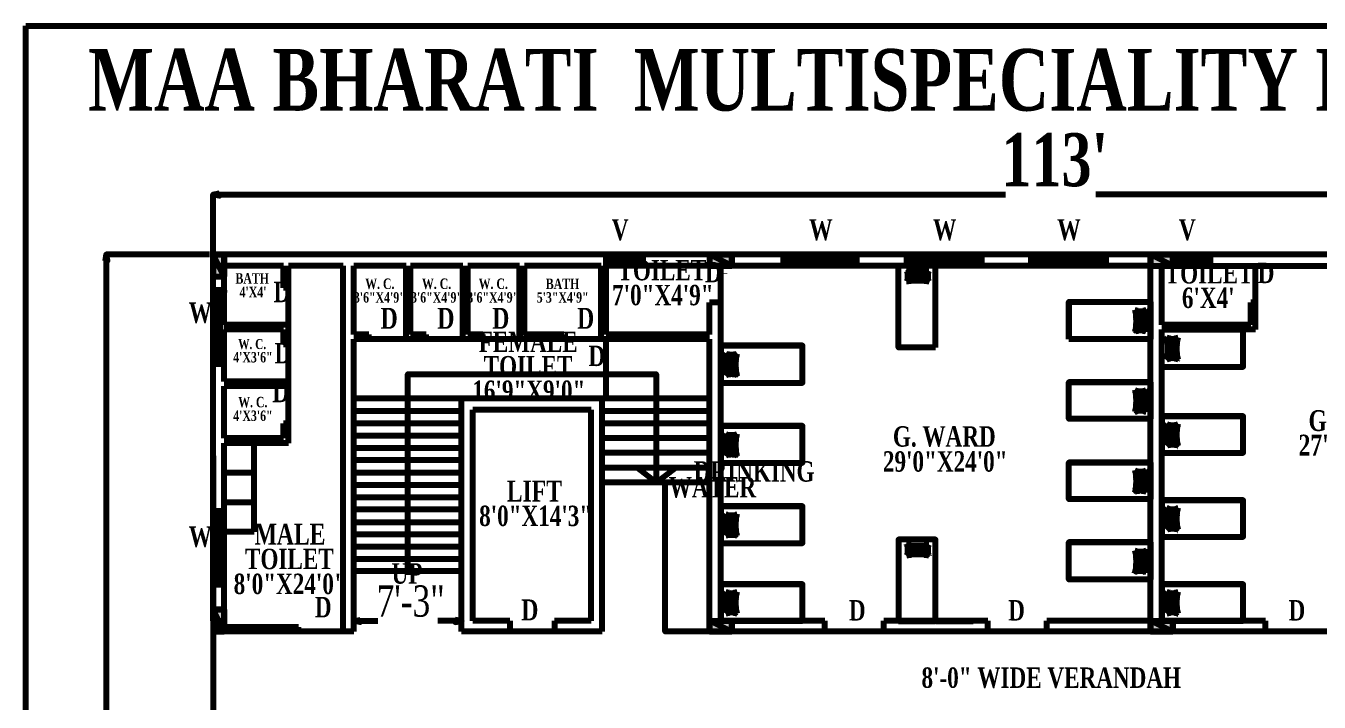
# Model space of a CAD drawing. Header units: inches. Extents: x -171 to -23, y 25 to 224.
# Drawn here: x -170.8 to -83.7, y 178.8 to 224.4 of the extents above; entities that cross this region are included whole.
import ezdxf

# ---------------------------------------------------------------- set-up
doc = ezdxf.new("R2010")
doc.units = ezdxf.units.IN
doc.header["$MEASUREMENT"] = 0
for name, color, linetype, lineweight in [('H', 7, 'CONTINUOUS', 100), ('P', 250, 'CONTINUOUS', 100), ('Text', 250, 'CONTINUOUS', 100)]:
    doc.layers.add(name, color=color, linetype=linetype, lineweight=lineweight)
doc.styles.get("Standard").update_dxf_attribs({"font": 'txt', "width": 0.75})

msp = doc.modelspace()

# ---------------------------------------------------------------- hatches: boundary and pattern name
at = {"layer": 'H', "linetype": 'Continuous'}
for color, points in [(0, [(-157.719, 213.118), (-157.719, 212.934), (-158.147, 213.026)]), (0, [(-165.417, 208.566), (-165.265, 208.566), (-165.356, 208.994)]), (1, [(-157.414, 207.497), (-158.147, 208.994), (-158.147, 207.497), (-157.414, 207.497), (-158.147, 208.994), (-157.414, 208.994)]), (1, [(-123.23, 208.23), (-124.726, 208.994), (-124.726, 208.23), (-123.23, 208.23), (-124.726, 208.994), (-123.23, 208.994)]), (1, [(-93.536, 208.23), (-95.033, 208.994), (-95.033, 208.23), (-93.536, 208.23), (-95.033, 208.994), (-93.536, 208.994)]), (1, [(-157.414, 183.577), (-158.147, 185.074), (-158.147, 183.577), (-157.414, 183.577), (-158.147, 185.074), (-157.414, 185.074)]), (1, [(-157.414, 183.577), (-158.147, 185.074), (-158.147, 183.577), (-157.414, 183.577), (-158.147, 185.074), (-157.414, 185.074)]), (1, [(-157.414, 183.577), (-158.147, 185.074), (-158.147, 183.577), (-157.414, 183.577), (-158.147, 185.074), (-157.414, 185.074)]), (0, [(-148.249, 184.371), (-148.249, 184.218), (-148.677, 184.31)]), (0, [(-141.864, 184.371), (-141.864, 184.218), (-141.437, 184.31)]), (1, [(-123.23, 183.577), (-124.726, 184.31), (-124.726, 183.577), (-123.23, 183.577), (-124.726, 184.31), (-123.23, 184.31)]), (1, [(-93.536, 183.577), (-95.033, 184.31), (-95.033, 183.577), (-93.536, 183.577), (-95.033, 184.31), (-93.536, 184.31)])]:
    msp.add_hatch(color=color, dxfattribs=at).paths.add_polyline_path(points)

# ---------------------------------------------------------------- linework, layer by layer
at = {"layer": 'P', "color": 0, "linetype": 'Continuous'}
for points in [[(-34.882, 224.39), (-34.882, 24.693), (-170.763, 24.693), (-170.763, 224.39)], [(-170.763, 224.39), (-34.882, 224.39)], [(-157.719, 213.118), (-157.719, 212.934), (-158.147, 213.026), (-157.719, 213.118)], [(-158.147, 208.413), (-158.147, 213.026)], [(-157.719, 213.026), (-104.809, 213.026)], [(-45.788, 213.026), (-98.729, 213.026)], [(-165.417, 208.566), (-165.265, 208.566), (-165.356, 208.994), (-165.417, 208.566)], [(-158.391, 208.994), (-165.356, 208.994)], [(-45.391, 208.994), (-158.147, 208.994)], [(-158.147, 184.31), (-158.147, 208.994)], [(-157.414, 204.258), (-157.414, 208.994)], [(-131.692, 208.23), (-131.692, 208.994), (-131.692, 208.23)], [(-129.217, 208.994), (-129.217, 208.23)], [(-119.778, 208.994), (-119.778, 208.23)], [(-114.829, 208.23), (-114.829, 208.994), (-114.829, 208.23)], [(-111.438, 208.23), (-111.438, 208.994), (-111.438, 208.23)], [(-106.428, 208.994), (-106.428, 208.23)], [(-103.067, 208.23), (-103.067, 208.994), (-103.067, 208.23)], [(-98.057, 208.994), (-98.057, 208.23)], [(-95.033, 183.577), (-95.033, 208.994)], [(-93.536, 208.23), (-93.536, 208.994), (-93.536, 208.23)], [(-91.031, 208.994), (-91.031, 208.23)], [(-165.356, 208.566), (-165.356, 137.418)], [(-153.412, 208.23), (-158.147, 208.23)], [(-153.412, 206.733), (-153.412, 208.23)], [(-149.41, 208.23), (-153.076, 208.23)], [(-153.076, 196.285), (-153.076, 208.23)], [(-149.41, 183.577), (-149.41, 208.23)], [(-145.164, 208.23), (-148.677, 208.23)], [(-148.677, 203.586), (-148.677, 208.23)], [(-148.677, 203.586), (-148.677, 208.23)], [(-145.164, 203.281), (-145.164, 208.23)], [(-141.345, 208.23), (-144.858, 208.23)], [(-144.858, 203.586), (-144.858, 208.23)], [(-141.345, 203.281), (-141.345, 208.23)], [(-137.526, 208.23), (-141.009, 208.23)], [(-141.009, 203.586), (-141.009, 208.23)], [(-137.526, 203.281), (-137.526, 208.23)], [(-132.028, 208.23), (-137.19, 208.23)], [(-137.19, 203.586), (-137.19, 208.23)], [(-132.028, 203.281), (-132.028, 208.23)], [(-131.692, 208.719), (-129.217, 208.719)], [(-131.692, 208.535), (-129.217, 208.535)], [(-123.23, 208.23), (-131.692, 208.23)], [(-131.692, 203.586), (-131.692, 208.23)], [(-95.033, 208.23), (-123.963, 208.23)], [(-123.779, 208.23), (-123.963, 208.23)], [(-123.963, 184.31), (-123.963, 208.23)], [(-117.639, 208.23), (-123.23, 208.23)], [(-114.829, 208.719), (-119.778, 208.719)], [(-114.829, 208.535), (-119.778, 208.535)], [(-109.513, 202.731), (-112.018, 202.731), (-112.018, 208.23)], [(-109.513, 208.23), (-112.018, 208.23)], [(-111.438, 208.719), (-106.428, 208.719)], [(-111.438, 208.535), (-106.428, 208.535)], [(-109.513, 202.731), (-109.513, 208.23)], [(-103.067, 208.719), (-98.057, 208.719)], [(-103.067, 208.535), (-98.057, 208.535)], [(-94.269, 208.23), (-66.439, 208.23)], [(-94.269, 204.258), (-94.269, 208.23)], [(-93.536, 208.719), (-91.031, 208.719)], [(-93.536, 208.535), (-91.031, 208.535)], [(-87.976, 203.922), (-87.976, 208.23)], [(-123.718, 207.68), (-123.718, 207.71)], [(-111.468, 207.924), (-111.377, 207.924), (-111.285, 207.894), (-111.193, 207.863), (-111.102, 207.863), (-111.01, 207.863), (-110.918, 207.863), (-110.827, 207.833), (-110.705, 207.833), (-110.613, 207.833), (-110.521, 207.863), (-110.43, 207.863), (-110.338, 207.863), (-110.246, 207.863), (-110.155, 207.894), (-110.063, 207.924), (-109.971, 207.924)], [(-111.468, 207.894), (-111.468, 207.894)], [(-110.796, 207.833), (-111.468, 207.161)], [(-111.438, 207.161), (-111.407, 207.252), (-111.377, 207.344), (-111.377, 207.436), (-111.377, 207.527), (-111.377, 207.619), (-111.377, 207.71), (-111.407, 207.802), (-111.438, 207.894)], [(-111.315, 207.863), (-111.438, 207.772)], [(-110.918, 207.833), (-111.407, 207.344)], [(-111.071, 207.833), (-111.377, 207.527)], [(-111.193, 207.833), (-111.377, 207.649)], [(-110.643, 207.833), (-111.285, 207.191)], [(-110.491, 207.833), (-111.102, 207.222)], [(-110.338, 207.833), (-110.949, 207.222)], [(-110.155, 207.863), (-110.796, 207.222)], [(-109.971, 207.894), (-110.643, 207.222)], [(-110.032, 207.68), (-110.521, 207.222)], [(-110.063, 207.527), (-110.368, 207.222)], [(-110.032, 207.374), (-110.216, 207.222)], [(-110.032, 207.283), (-110.124, 207.191)], [(-109.971, 207.894), (-110.002, 207.802), (-110.032, 207.71), (-110.032, 207.619), (-110.032, 207.527), (-110.032, 207.436), (-110.032, 207.344), (-110.002, 207.252), (-109.971, 207.161)], [(-157.414, 206.58), (-158.147, 206.58)], [(-157.841, 206.58), (-157.841, 201.601)], [(-157.689, 206.58), (-157.689, 201.601)], [(-157.414, 206.58), (-157.414, 206.427)], [(-153.076, 206.733), (-153.412, 206.733)], [(-109.971, 207.161), (-110.063, 207.161), (-110.155, 207.191), (-110.246, 207.191), (-110.338, 207.222), (-110.43, 207.222), (-110.521, 207.222), (-110.613, 207.222), (-110.705, 207.222), (-110.827, 207.222), (-110.918, 207.222), (-111.01, 207.222), (-111.102, 207.222), (-111.193, 207.191), (-111.285, 207.191), (-111.377, 207.161), (-111.468, 207.161)], [(-109.971, 207.161), (-109.971, 207.161)], [(-123.963, 205.755), (-124.726, 205.755)], [(-124.726, 203.586), (-124.726, 205.755)], [(-100.532, 203.281), (-100.532, 205.786), (-95.033, 205.786), (-95.033, 203.281)], [(-100.532, 205.786), (-100.532, 203.281)], [(-95.186, 205.786), (-95.033, 205.786)], [(-87.976, 205.755), (-88.282, 205.755)], [(-88.282, 204.258), (-88.282, 205.755)], [(-96.102, 205.267), (-96.011, 205.236), (-95.919, 205.205), (-95.827, 205.175), (-95.705, 205.175), (-95.613, 205.175), (-95.522, 205.205), (-95.43, 205.236), (-95.338, 205.267)], [(-95.43, 204.564), (-96.102, 205.236)], [(-96.072, 203.77), (-96.041, 203.861), (-96.041, 203.953), (-96.011, 204.045), (-96.011, 204.136), (-96.011, 204.228), (-96.011, 204.32), (-95.98, 204.411), (-95.98, 204.503), (-95.98, 204.594), (-96.011, 204.686), (-96.011, 204.808), (-96.011, 204.9), (-96.011, 204.992), (-96.041, 205.083), (-96.041, 205.175), (-96.072, 205.267)], [(-95.43, 204.442), (-96.072, 205.053)], [(-95.43, 204.289), (-96.041, 204.9)], [(-95.43, 204.106), (-96.041, 204.717)], [(-95.43, 204.717), (-95.919, 205.205)], [(-95.43, 204.869), (-95.736, 205.175)], [(-95.4, 204.992), (-95.583, 205.175)], [(-95.369, 205.267), (-95.369, 205.175), (-95.4, 205.083), (-95.4, 204.992), (-95.43, 204.9), (-95.43, 204.808), (-95.43, 204.686), (-95.43, 204.594), (-95.43, 204.503), (-95.43, 204.411), (-95.43, 204.32), (-95.43, 204.228), (-95.43, 204.136), (-95.4, 204.045), (-95.4, 203.953), (-95.369, 203.861), (-95.369, 203.77)], [(-95.308, 205.114), (-95.4, 205.205)], [(-95.277, 205.236), (-95.277, 205.236)], [(-153.076, 204.258), (-157.414, 204.258)], [(-153.412, 203.922), (-157.414, 203.922)], [(-157.414, 200.44), (-157.414, 203.922)], [(-153.412, 202.914), (-153.412, 203.922)], [(-95.338, 203.77), (-95.43, 203.831), (-95.522, 203.831), (-95.613, 203.861), (-95.705, 203.861), (-95.827, 203.861), (-95.919, 203.831), (-96.011, 203.831), (-96.102, 203.77)], [(-96.102, 203.77), (-96.102, 203.77)], [(-95.888, 203.831), (-96.072, 204.014)], [(-95.98, 203.8), (-96.072, 203.892)], [(-95.583, 203.831), (-96.041, 204.289)], [(-95.736, 203.831), (-96.041, 204.136)], [(-95.4, 203.953), (-96.011, 204.564)], [(-95.369, 203.77), (-96.011, 204.442)], [(-88.282, 204.258), (-94.269, 204.258)], [(-94.269, 184.31), (-94.269, 203.922)], [(-87.976, 203.922), (-94.269, 203.922)], [(-94.269, 203.922), (-88.801, 203.922), (-94.269, 203.922)], [(-94.269, 201.417), (-88.801, 201.417), (-88.801, 203.922)], [(-88.801, 201.417), (-88.801, 203.922)], [(-153.076, 202.914), (-153.412, 202.914)], [(-147.669, 203.586), (-148.677, 203.586)], [(-124.726, 203.281), (-148.677, 203.281)], [(-148.677, 183.577), (-148.677, 203.281)], [(-147.669, 203.281), (-147.669, 203.586)], [(-143.819, 203.586), (-144.858, 203.586)], [(-143.819, 203.281), (-143.819, 203.586)], [(-140.001, 203.586), (-141.009, 203.586)], [(-140.001, 203.281), (-140.001, 203.586)], [(-134.533, 203.586), (-137.19, 203.586)], [(-134.533, 203.281), (-134.533, 203.586)], [(-124.726, 203.586), (-131.692, 203.586)], [(-131.692, 199.279), (-131.692, 203.281)], [(-124.726, 183.577), (-124.726, 203.281)], [(-95.033, 203.281), (-100.532, 203.281)], [(-94.025, 203.25), (-93.903, 203.342)], [(-93.933, 203.403), (-93.842, 203.373), (-93.75, 203.342), (-93.658, 203.311), (-93.567, 203.311), (-93.475, 203.311), (-93.383, 203.342), (-93.261, 203.373), (-93.17, 203.403)], [(-93.933, 201.906), (-93.903, 201.998), (-93.872, 202.089), (-93.872, 202.181), (-93.872, 202.273), (-93.842, 202.364), (-93.842, 202.456), (-93.842, 202.548), (-93.842, 202.639), (-93.842, 202.731), (-93.842, 202.823), (-93.842, 202.914), (-93.872, 203.006), (-93.872, 203.098), (-93.872, 203.22), (-93.903, 203.311), (-93.933, 203.403)], [(-93.903, 203.128), (-93.719, 203.311)], [(-93.872, 202.7), (-93.2, 203.373)], [(-93.872, 202.853), (-93.383, 203.311)], [(-93.872, 202.975), (-93.567, 203.311)], [(-93.872, 202.578), (-93.231, 203.189)], [(-93.872, 202.426), (-93.261, 203.006)], [(-93.2, 203.403), (-93.231, 203.311), (-93.231, 203.22), (-93.261, 203.098), (-93.261, 203.006), (-93.261, 202.914), (-93.292, 202.823), (-93.292, 202.731), (-93.292, 202.639), (-93.292, 202.548), (-93.292, 202.456), (-93.261, 202.364), (-93.261, 202.273), (-93.261, 202.181), (-93.231, 202.089), (-93.231, 201.998), (-93.2, 201.906)], [(-123.963, 202.853), (-118.464, 202.853)], [(-123.779, 202.853), (-123.963, 202.853)], [(-118.464, 200.348), (-118.464, 202.853), (-123.963, 202.853), (-123.963, 200.348)], [(-123.963, 200.348), (-118.464, 200.348), (-118.464, 202.853)], [(-123.718, 202.273), (-123.718, 202.303)], [(-123.688, 202.181), (-123.596, 202.273)], [(-123.627, 202.334), (-123.535, 202.273), (-123.443, 202.273), (-123.352, 202.242), (-123.26, 202.242), (-123.168, 202.242), (-123.077, 202.273), (-122.955, 202.273), (-122.863, 202.334)], [(-123.627, 200.806), (-123.596, 200.898), (-123.566, 201.02), (-123.566, 201.112), (-123.566, 201.204), (-123.535, 201.295), (-123.535, 201.387), (-123.535, 201.479), (-123.535, 201.57), (-123.535, 201.662), (-123.535, 201.753), (-123.535, 201.845), (-123.566, 201.937), (-123.566, 202.028), (-123.566, 202.12), (-123.596, 202.212), (-123.627, 202.303)], [(-123.596, 202.028), (-123.413, 202.242)], [(-123.566, 201.631), (-122.893, 202.273)], [(-123.566, 201.784), (-123.077, 202.242)], [(-123.566, 201.906), (-123.23, 202.212)], [(-123.566, 201.479), (-122.924, 202.12)], [(-122.893, 202.303), (-122.924, 202.212), (-122.924, 202.12), (-122.955, 202.028), (-122.955, 201.937), (-122.955, 201.845), (-122.985, 201.753), (-122.985, 201.662), (-122.985, 201.57), (-122.985, 201.479), (-122.985, 201.387), (-122.955, 201.295), (-122.955, 201.204), (-122.955, 201.112), (-122.924, 201.02), (-122.924, 200.898), (-122.893, 200.806)], [(-93.933, 202.089), (-93.292, 202.7)], [(-93.933, 201.876), (-93.292, 202.578)], [(-93.903, 202.242), (-93.292, 202.853)], [(-93.719, 201.937), (-93.292, 202.426)], [(-93.567, 201.967), (-93.261, 202.273)], [(-93.444, 201.967), (-93.231, 202.151)], [(-93.322, 201.937), (-93.231, 202.028)], [(-157.414, 201.601), (-158.147, 201.601)], [(-123.627, 200.806), (-122.985, 201.479)], [(-123.596, 200.99), (-122.985, 201.631)], [(-123.566, 201.326), (-122.955, 201.937)], [(-123.566, 201.173), (-122.955, 201.784)], [(-123.413, 200.868), (-122.955, 201.326)], [(-123.26, 200.898), (-122.955, 201.204)], [(-93.17, 201.906), (-93.261, 201.937), (-93.383, 201.967), (-93.475, 201.998), (-93.567, 201.998), (-93.658, 201.998), (-93.75, 201.967), (-93.842, 201.937), (-93.933, 201.906)], [(-93.231, 201.876), (-93.2, 201.906)], [(-153.076, 200.44), (-157.414, 200.44)], [(-145.041, 187.396), (-145.041, 200.929), (-128.331, 200.929), (-128.331, 193.627), (-129.614, 194.605)], [(-122.863, 200.837), (-122.955, 200.868), (-123.077, 200.898), (-123.168, 200.898), (-123.26, 200.929), (-123.352, 200.898), (-123.443, 200.898), (-123.535, 200.868), (-123.627, 200.837)], [(-123.107, 200.868), (-122.924, 201.081)], [(-123.016, 200.837), (-122.924, 200.929)], [(-122.893, 200.806), (-122.893, 200.837)], [(-95.033, 200.379), (-100.532, 200.379)], [(-100.532, 197.904), (-100.532, 200.379), (-95.033, 200.379), (-95.033, 197.904)], [(-95.033, 197.904), (-100.532, 197.904), (-100.532, 200.379)], [(-95.186, 200.379), (-95.033, 200.379)], [(-153.076, 200.104), (-157.414, 200.104)], [(-157.414, 196.621), (-157.414, 200.104)], [(-96.102, 199.859), (-96.011, 199.829), (-95.919, 199.798), (-95.827, 199.768), (-95.705, 199.768), (-95.613, 199.768), (-95.522, 199.798), (-95.43, 199.829), (-95.338, 199.859)], [(-95.43, 199.187), (-96.102, 199.829)], [(-96.072, 198.393), (-96.041, 198.485), (-96.041, 198.576), (-96.011, 198.668), (-96.011, 198.76), (-96.011, 198.851), (-96.011, 198.943), (-95.98, 199.035), (-95.98, 199.126), (-95.98, 199.218), (-96.011, 199.31), (-96.011, 199.401), (-96.011, 199.493), (-96.011, 199.584), (-96.041, 199.676), (-96.041, 199.768), (-96.072, 199.859)], [(-95.43, 199.035), (-96.072, 199.676)], [(-95.43, 198.882), (-96.041, 199.493)], [(-95.43, 199.31), (-95.919, 199.798)], [(-95.43, 199.432), (-95.736, 199.768)], [(-95.4, 199.584), (-95.583, 199.768)], [(-95.369, 199.859), (-95.369, 199.768), (-95.4, 199.676), (-95.4, 199.584), (-95.43, 199.493), (-95.43, 199.401), (-95.43, 199.31), (-95.43, 199.218), (-95.43, 199.126), (-95.43, 199.035), (-95.43, 198.943), (-95.43, 198.851), (-95.43, 198.76), (-95.4, 198.668), (-95.4, 198.576), (-95.369, 198.485), (-95.369, 198.393)], [(-95.308, 199.707), (-95.4, 199.829)], [(-95.277, 199.829), (-95.277, 199.829)], [(-124.726, 199.279), (-148.677, 199.279)], [(-141.437, 183.577), (-141.437, 199.279)], [(-131.966, 183.577), (-131.966, 199.279)], [(-95.888, 198.424), (-96.072, 198.607)], [(-95.43, 198.729), (-96.041, 199.31)], [(-95.583, 198.424), (-96.041, 198.882)], [(-95.736, 198.424), (-96.041, 198.729)], [(-95.4, 198.546), (-96.011, 199.187)], [(-95.369, 198.363), (-96.011, 199.035)], [(-141.437, 198.424), (-148.677, 198.424)], [(-132.7, 198.515), (-140.673, 198.515)], [(-140.673, 184.31), (-140.673, 198.515)], [(-132.7, 184.31), (-132.7, 198.515)], [(-124.726, 198.424), (-131.966, 198.424)], [(-95.338, 198.363), (-95.43, 198.393), (-95.522, 198.424), (-95.613, 198.454), (-95.705, 198.454), (-95.827, 198.454), (-95.919, 198.424), (-96.011, 198.393), (-96.102, 198.363)], [(-96.102, 198.363), (-96.102, 198.363)], [(-95.98, 198.424), (-96.072, 198.485)], [(-94.269, 198.088), (-88.801, 198.088)], [(-94.117, 198.088), (-94.269, 198.088)], [(-88.801, 195.613), (-88.801, 198.088), (-94.269, 198.088), (-94.269, 195.613)], [(-94.269, 195.613), (-88.801, 195.613), (-88.801, 198.088)], [(-153.076, 197.599), (-153.412, 197.599)], [(-153.412, 196.621), (-153.412, 197.599)], [(-141.437, 197.599), (-148.677, 197.599)], [(-124.726, 197.599), (-131.966, 197.599)], [(-123.963, 197.446), (-118.464, 197.446)], [(-123.779, 197.446), (-123.963, 197.446)], [(-118.464, 194.941), (-118.464, 197.446), (-123.963, 197.446), (-123.963, 194.941)], [(-123.963, 194.941), (-118.464, 194.941), (-118.464, 197.446)], [(-123.718, 196.866), (-123.718, 196.896)], [(-123.688, 196.774), (-123.596, 196.835)], [(-123.627, 196.896), (-123.535, 196.866), (-123.443, 196.835), (-123.352, 196.835), (-123.26, 196.835), (-123.168, 196.835), (-123.077, 196.835), (-122.955, 196.866), (-122.863, 196.896)], [(-123.627, 195.399), (-123.596, 195.491), (-123.566, 195.583), (-123.566, 195.674), (-123.566, 195.766), (-123.535, 195.888), (-123.535, 195.98), (-123.535, 196.071), (-123.535, 196.163), (-123.535, 196.255), (-123.535, 196.346), (-123.535, 196.438), (-123.566, 196.53), (-123.566, 196.621), (-123.566, 196.713), (-123.596, 196.805), (-123.627, 196.896)], [(-123.596, 196.621), (-123.413, 196.835)], [(-123.566, 196.224), (-122.893, 196.896)], [(-123.566, 196.377), (-123.077, 196.835)], [(-123.566, 196.499), (-123.23, 196.835)], [(-122.893, 196.896), (-122.924, 196.805), (-122.924, 196.713), (-122.955, 196.621), (-122.955, 196.53), (-122.955, 196.438), (-122.985, 196.346), (-122.985, 196.255), (-122.985, 196.163), (-122.985, 196.071), (-122.985, 195.98), (-122.955, 195.888), (-122.955, 195.766), (-122.955, 195.674), (-122.924, 195.583), (-122.924, 195.491), (-122.893, 195.399)], [(-94.025, 197.416), (-93.903, 197.538)], [(-94.025, 197.538), (-94.025, 197.538)], [(-93.933, 197.568), (-93.842, 197.538), (-93.75, 197.507), (-93.658, 197.477), (-93.567, 197.477), (-93.475, 197.477), (-93.383, 197.507), (-93.261, 197.538), (-93.17, 197.568)], [(-93.933, 196.102), (-93.903, 196.194), (-93.872, 196.285), (-93.872, 196.377), (-93.872, 196.469), (-93.842, 196.56), (-93.842, 196.652), (-93.842, 196.743), (-93.842, 196.835), (-93.842, 196.927), (-93.842, 197.018), (-93.842, 197.11), (-93.872, 197.202), (-93.872, 197.293), (-93.872, 197.385), (-93.903, 197.477), (-93.933, 197.568)], [(-93.933, 196.255), (-93.292, 196.896)], [(-93.903, 197.293), (-93.719, 197.477)], [(-93.903, 196.438), (-93.292, 197.049)], [(-93.872, 196.896), (-93.2, 197.538)], [(-93.872, 197.018), (-93.383, 197.507)], [(-93.872, 197.171), (-93.567, 197.477)], [(-93.872, 196.743), (-93.231, 197.385)], [(-93.872, 196.591), (-93.261, 197.202)], [(-93.2, 197.568), (-93.231, 197.477), (-93.231, 197.385), (-93.261, 197.293), (-93.261, 197.202), (-93.261, 197.11), (-93.292, 197.018), (-93.292, 196.927), (-93.292, 196.835), (-93.292, 196.743), (-93.292, 196.652), (-93.261, 196.56), (-93.261, 196.469), (-93.261, 196.377), (-93.231, 196.285), (-93.231, 196.194), (-93.2, 196.102)], [(-153.412, 196.621), (-157.414, 196.621)], [(-157.414, 184.31), (-157.414, 196.285)], [(-153.076, 196.285), (-157.414, 196.285)], [(-155.397, 190.298), (-155.397, 196.285)], [(-141.437, 196.774), (-148.677, 196.774)], [(-141.437, 195.949), (-148.677, 195.949)], [(-124.726, 196.621), (-131.966, 196.621)], [(-123.627, 195.43), (-122.985, 196.071)], [(-123.596, 195.583), (-122.985, 196.224)], [(-123.566, 196.071), (-122.924, 196.682)], [(-123.566, 195.919), (-122.955, 196.53)], [(-123.566, 195.735), (-122.955, 196.377)], [(-93.933, 196.071), (-93.292, 196.743)], [(-93.17, 196.071), (-93.261, 196.132), (-93.383, 196.132), (-93.475, 196.163), (-93.567, 196.163), (-93.658, 196.163), (-93.75, 196.132), (-93.842, 196.132), (-93.933, 196.071)], [(-93.719, 196.132), (-93.292, 196.591)], [(-93.567, 196.132), (-93.261, 196.438)], [(-93.444, 196.132), (-93.231, 196.316)], [(-93.322, 196.132), (-93.231, 196.224)], [(-93.231, 196.071), (-93.2, 196.071)], [(-158.147, 195.43), (-158.147, 95.169)], [(-141.437, 195.124), (-148.677, 195.124)], [(-124.726, 195.613), (-131.966, 195.613)], [(-122.863, 195.43), (-122.955, 195.46), (-123.077, 195.491), (-123.168, 195.491), (-123.26, 195.521), (-123.352, 195.491), (-123.443, 195.491), (-123.535, 195.46), (-123.627, 195.43)], [(-123.413, 195.491), (-122.955, 195.919)], [(-123.26, 195.491), (-122.955, 195.796)], [(-123.107, 195.491), (-122.924, 195.674)], [(-123.016, 195.43), (-122.924, 195.521)], [(-122.893, 195.43), (-122.893, 195.43)], [(-155.397, 194.269), (-157.414, 194.269)], [(-141.437, 194.269), (-148.677, 194.269)], [(-124.726, 194.605), (-131.966, 194.605)], [(-128.331, 193.627), (-127.018, 194.605)], [(-95.033, 194.972), (-100.532, 194.972)], [(-100.532, 192.497), (-100.532, 194.972), (-95.033, 194.972), (-95.033, 192.497)], [(-95.033, 192.497), (-100.532, 192.497), (-100.532, 194.972)], [(-96.102, 194.452), (-96.011, 194.422), (-95.919, 194.391), (-95.827, 194.361), (-95.705, 194.361), (-95.613, 194.361), (-95.522, 194.391), (-95.43, 194.422), (-95.338, 194.452)], [(-95.43, 193.78), (-96.102, 194.422)], [(-96.072, 192.955), (-96.041, 193.047), (-96.041, 193.139), (-96.011, 193.261), (-96.011, 193.353), (-96.011, 193.444), (-96.011, 193.536), (-95.98, 193.627), (-95.98, 193.719), (-95.98, 193.811), (-96.011, 193.902), (-96.011, 193.994), (-96.011, 194.086), (-96.011, 194.177), (-96.041, 194.269), (-96.041, 194.361), (-96.072, 194.452)], [(-95.43, 193.627), (-96.072, 194.238)], [(-95.43, 193.902), (-95.919, 194.391)], [(-95.43, 194.055), (-95.736, 194.361)], [(-95.4, 194.177), (-95.583, 194.391)], [(-95.369, 194.452), (-95.369, 194.361), (-95.4, 194.269), (-95.4, 194.177), (-95.43, 194.086), (-95.43, 193.994), (-95.43, 193.902), (-95.43, 193.811), (-95.43, 193.719), (-95.43, 193.627), (-95.43, 193.536), (-95.43, 193.444), (-95.43, 193.353), (-95.4, 193.261), (-95.4, 193.139), (-95.369, 193.047), (-95.369, 192.955)], [(-95.308, 194.3), (-95.4, 194.422)], [(-95.277, 194.422), (-95.277, 194.452)], [(-95.186, 194.972), (-95.033, 194.972)], [(-141.437, 193.444), (-148.677, 193.444)], [(-124.726, 193.627), (-131.966, 193.627)], [(-124.726, 183.577), (-127.72, 183.577), (-127.72, 193.627)], [(-95.43, 193.475), (-96.041, 194.086)], [(-95.43, 193.322), (-96.041, 193.933)], [(-95.583, 193.016), (-96.041, 193.475)], [(-95.736, 193.047), (-96.041, 193.353)], [(-95.4, 193.139), (-96.011, 193.78)], [(-95.369, 192.955), (-96.011, 193.627)], [(-141.437, 192.619), (-148.677, 192.619)], [(-95.338, 192.986), (-95.43, 193.016), (-95.522, 193.047), (-95.613, 193.047), (-95.705, 193.078), (-95.827, 193.047), (-95.919, 193.047), (-96.011, 193.016), (-96.102, 192.986)], [(-96.102, 192.955), (-96.102, 192.955)], [(-95.888, 193.016), (-96.072, 193.23)], [(-95.98, 192.986), (-96.072, 193.078)], [(-157.414, 191.703), (-158.147, 191.703)], [(-157.841, 186.723), (-157.841, 191.703)], [(-157.689, 186.723), (-157.689, 191.703)], [(-155.397, 192.283), (-157.414, 192.283)], [(-141.437, 191.795), (-148.677, 191.795)], [(-123.963, 192.039), (-118.464, 192.039)], [(-123.779, 192.039), (-123.963, 192.039)], [(-118.464, 189.534), (-118.464, 192.039), (-123.963, 192.039), (-123.963, 189.534)], [(-123.963, 189.534), (-118.464, 189.534), (-118.464, 192.039)], [(-94.269, 192.436), (-88.801, 192.436)], [(-94.117, 192.436), (-94.269, 192.436)], [(-88.801, 189.962), (-88.801, 192.436), (-94.269, 192.436), (-94.269, 189.962)], [(-94.269, 189.962), (-88.801, 189.962), (-88.801, 192.436)], [(-94.025, 191.886), (-94.025, 191.886)], [(-94.025, 191.764), (-93.903, 191.856)], [(-93.933, 191.917), (-93.842, 191.886), (-93.75, 191.856), (-93.658, 191.825), (-93.567, 191.825), (-93.475, 191.825), (-93.383, 191.856), (-93.261, 191.886), (-93.17, 191.917)], [(-93.933, 190.45), (-93.903, 190.542), (-93.872, 190.634), (-93.872, 190.725), (-93.872, 190.817), (-93.842, 190.909), (-93.842, 191), (-93.842, 191.092), (-93.842, 191.184), (-93.842, 191.275), (-93.842, 191.367), (-93.842, 191.459), (-93.872, 191.55), (-93.872, 191.642), (-93.872, 191.733), (-93.903, 191.825), (-93.933, 191.917)], [(-93.903, 191.642), (-93.719, 191.825)], [(-93.872, 191.245), (-93.2, 191.886)], [(-93.872, 191.367), (-93.383, 191.856)], [(-93.872, 191.489), (-93.567, 191.825)], [(-93.872, 191.092), (-93.231, 191.703)], [(-93.2, 191.917), (-93.231, 191.825), (-93.231, 191.733), (-93.261, 191.642), (-93.261, 191.55), (-93.261, 191.459), (-93.292, 191.367), (-93.292, 191.275), (-93.292, 191.184), (-93.292, 191.092), (-93.292, 191), (-93.261, 190.909), (-93.261, 190.817), (-93.261, 190.725), (-93.231, 190.634), (-93.231, 190.542), (-93.2, 190.45)], [(-141.437, 190.939), (-148.677, 190.939)], [(-123.718, 191.489), (-123.718, 191.489)], [(-123.688, 191.336), (-123.596, 191.459)], [(-123.627, 190.023), (-123.596, 190.114), (-123.566, 190.206), (-123.566, 190.298), (-123.566, 190.389), (-123.535, 190.481), (-123.535, 190.573), (-123.535, 190.664), (-123.535, 190.756), (-123.535, 190.848), (-123.535, 190.939), (-123.535, 191.061), (-123.566, 191.153), (-123.566, 191.245), (-123.566, 191.336), (-123.596, 191.428), (-123.627, 191.52)], [(-123.627, 191.489), (-123.535, 191.459), (-123.443, 191.428), (-123.352, 191.428), (-123.26, 191.428), (-123.168, 191.428), (-123.077, 191.428), (-122.955, 191.459), (-122.863, 191.489)], [(-123.596, 191.214), (-123.413, 191.428)], [(-123.596, 190.175), (-122.985, 190.817)], [(-123.566, 190.817), (-122.893, 191.489)], [(-123.566, 190.939), (-123.077, 191.428)], [(-123.566, 191.092), (-123.23, 191.428)], [(-123.566, 190.664), (-122.924, 191.306)], [(-123.566, 190.511), (-122.955, 191.122)], [(-123.566, 190.359), (-122.955, 190.97)], [(-122.893, 191.52), (-122.924, 191.428), (-122.924, 191.336), (-122.955, 191.245), (-122.955, 191.153), (-122.955, 191.061), (-122.985, 190.939), (-122.985, 190.848), (-122.985, 190.756), (-122.985, 190.664), (-122.985, 190.573), (-122.955, 190.481), (-122.955, 190.389), (-122.955, 190.298), (-122.924, 190.206), (-122.924, 190.114), (-122.893, 190.023)], [(-93.933, 190.603), (-93.292, 191.214)], [(-93.933, 190.42), (-93.292, 191.092)], [(-93.903, 190.786), (-93.292, 191.367)], [(-93.872, 190.939), (-93.261, 191.55)], [(-93.719, 190.481), (-93.292, 190.939)], [(-93.567, 190.481), (-93.261, 190.786)], [(-155.397, 190.298), (-157.414, 190.298)], [(-141.437, 190.114), (-148.677, 190.114)], [(-123.627, 190.023), (-122.985, 190.664)], [(-122.863, 190.023), (-122.955, 190.053), (-123.077, 190.084), (-123.168, 190.084), (-123.26, 190.084), (-123.352, 190.084), (-123.443, 190.084), (-123.535, 190.053), (-123.627, 190.023)], [(-123.413, 190.084), (-122.955, 190.542)], [(-123.26, 190.084), (-122.955, 190.389)], [(-123.107, 190.084), (-122.924, 190.237)], [(-123.016, 190.053), (-122.924, 190.145)], [(-122.893, 190.023), (-122.893, 190.023)], [(-93.17, 190.42), (-93.261, 190.481), (-93.383, 190.481), (-93.475, 190.511), (-93.567, 190.511), (-93.658, 190.511), (-93.75, 190.481), (-93.842, 190.481), (-93.933, 190.42)], [(-93.444, 190.481), (-93.231, 190.664)], [(-93.322, 190.481), (-93.231, 190.573)], [(-93.231, 190.42), (-93.2, 190.42)], [(-141.437, 189.29), (-148.677, 189.29)], [(-112.018, 184.28), (-109.513, 184.28), (-109.513, 189.778), (-112.018, 189.778), (-112.018, 184.28)], [(-109.513, 189.778), (-112.018, 189.778)], [(-111.468, 189.442), (-111.468, 189.412)], [(-111.468, 189.442), (-111.377, 189.442), (-111.285, 189.412), (-111.193, 189.412), (-111.102, 189.381), (-111.01, 189.381), (-110.918, 189.381), (-110.827, 189.381), (-110.705, 189.381), (-110.613, 189.381), (-110.521, 189.381), (-110.43, 189.381), (-110.338, 189.381), (-110.246, 189.412), (-110.155, 189.412), (-110.063, 189.442), (-109.971, 189.442)], [(-110.796, 189.351), (-111.468, 188.679)], [(-111.438, 188.709), (-111.407, 188.801), (-111.377, 188.892), (-111.377, 188.984), (-111.377, 189.076), (-111.377, 189.167), (-111.377, 189.259), (-111.407, 189.351), (-111.438, 189.442)], [(-111.315, 189.412), (-111.438, 189.29)], [(-110.918, 189.381), (-111.407, 188.892)], [(-111.071, 189.381), (-111.377, 189.076)], [(-111.193, 189.381), (-111.377, 189.198)], [(-110.643, 189.351), (-111.285, 188.74)], [(-110.491, 189.381), (-111.102, 188.74)], [(-110.338, 189.381), (-110.949, 188.77)], [(-110.155, 189.412), (-110.796, 188.77)], [(-109.971, 189.442), (-110.643, 188.77)], [(-110.032, 189.228), (-110.521, 188.77)], [(-110.063, 189.076), (-110.368, 188.74)], [(-109.971, 189.442), (-110.002, 189.351), (-110.032, 189.259), (-110.032, 189.167), (-110.032, 189.076), (-110.032, 188.984), (-110.032, 188.892), (-110.002, 188.801), (-109.971, 188.709)], [(-95.033, 189.595), (-100.532, 189.595)], [(-100.532, 187.09), (-100.532, 189.595), (-95.033, 189.595), (-95.033, 187.09)], [(-95.033, 187.09), (-100.532, 187.09), (-100.532, 189.595)], [(-96.102, 189.045), (-96.011, 189.015), (-95.919, 188.984), (-95.827, 188.984), (-95.705, 188.984), (-95.613, 188.984), (-95.522, 188.984), (-95.43, 189.015), (-95.338, 189.045)], [(-95.43, 188.373), (-96.102, 189.015)], [(-96.072, 187.548), (-96.041, 187.64), (-96.041, 187.732), (-96.011, 187.823), (-96.011, 187.915), (-96.011, 188.037), (-96.011, 188.129), (-95.98, 188.22), (-95.98, 188.312), (-95.98, 188.404), (-96.011, 188.495), (-96.011, 188.587), (-96.011, 188.679), (-96.011, 188.77), (-96.041, 188.862), (-96.041, 188.954), (-96.072, 189.045)], [(-95.43, 188.526), (-95.919, 188.984)], [(-95.4, 188.77), (-95.583, 188.984)], [(-95.369, 189.045), (-95.369, 188.954), (-95.4, 188.862), (-95.4, 188.77), (-95.43, 188.679), (-95.43, 188.587), (-95.43, 188.495), (-95.43, 188.404), (-95.43, 188.312), (-95.43, 188.22), (-95.43, 188.129), (-95.43, 188.037), (-95.43, 187.915), (-95.4, 187.823), (-95.4, 187.732), (-95.369, 187.64), (-95.369, 187.548)], [(-95.308, 188.923), (-95.4, 188.984)], [(-95.277, 189.015), (-95.277, 189.045)], [(-95.186, 189.595), (-95.033, 189.595)], [(-141.437, 188.465), (-148.677, 188.465)], [(-109.971, 188.679), (-110.063, 188.709), (-110.155, 188.74), (-110.246, 188.74), (-110.338, 188.77), (-110.43, 188.77), (-110.521, 188.77), (-110.613, 188.77), (-110.705, 188.77), (-110.827, 188.77), (-110.918, 188.77), (-111.01, 188.77), (-111.102, 188.77), (-111.193, 188.74), (-111.285, 188.74), (-111.377, 188.709), (-111.468, 188.679)], [(-110.032, 188.923), (-110.216, 188.74)], [(-110.032, 188.801), (-110.124, 188.709)], [(-109.971, 188.709), (-109.971, 188.679)], [(-95.43, 188.22), (-96.072, 188.831)], [(-95.43, 188.068), (-96.041, 188.679)], [(-95.43, 187.884), (-96.041, 188.526)], [(-95.4, 187.732), (-96.011, 188.373)], [(-95.369, 187.548), (-96.011, 188.19)], [(-95.43, 188.648), (-95.736, 188.954)], [(-141.437, 187.64), (-148.677, 187.64)], [(-95.338, 187.579), (-95.43, 187.609), (-95.522, 187.64), (-95.613, 187.64), (-95.705, 187.64), (-95.827, 187.64), (-95.919, 187.64), (-96.011, 187.609), (-96.102, 187.579)], [(-96.102, 187.548), (-96.102, 187.579)], [(-95.888, 187.609), (-96.072, 187.823)], [(-95.98, 187.579), (-96.072, 187.67)], [(-95.583, 187.609), (-96.041, 188.068)], [(-95.736, 187.64), (-96.041, 187.945)], [(-157.414, 186.723), (-158.147, 186.723)], [(-157.414, 186.723), (-157.414, 186.876)], [(-123.963, 186.785), (-118.464, 186.785)], [(-123.779, 186.785), (-123.963, 186.785)], [(-118.464, 184.31), (-118.464, 186.785), (-123.963, 186.785), (-123.963, 184.31)], [(-123.963, 184.31), (-118.464, 184.31), (-118.464, 186.785)], [(-94.269, 186.785), (-88.801, 186.785)], [(-94.117, 186.785), (-94.269, 186.785)], [(-88.801, 184.31), (-88.801, 186.785), (-94.269, 186.785), (-94.269, 184.31)], [(-94.269, 184.31), (-88.801, 184.31), (-88.801, 186.785)], [(-123.718, 186.235), (-123.718, 186.235)], [(-123.688, 186.112), (-123.596, 186.204)], [(-123.627, 186.265), (-123.535, 186.235), (-123.443, 186.204), (-123.352, 186.174), (-123.26, 186.174), (-123.168, 186.174), (-123.077, 186.204), (-122.955, 186.235), (-122.863, 186.265)], [(-123.627, 184.799), (-123.596, 184.891), (-123.566, 184.982), (-123.566, 185.074), (-123.566, 185.165), (-123.535, 185.257), (-123.535, 185.349), (-123.535, 185.44), (-123.535, 185.532), (-123.535, 185.624), (-123.535, 185.715), (-123.535, 185.807), (-123.566, 185.899), (-123.566, 185.99), (-123.566, 186.082), (-123.596, 186.174), (-123.627, 186.265)], [(-123.596, 185.99), (-123.413, 186.174)], [(-123.596, 184.952), (-122.985, 185.563)], [(-123.566, 185.593), (-122.893, 186.235)], [(-123.566, 185.715), (-123.077, 186.204)], [(-123.566, 185.838), (-123.23, 186.174)], [(-123.566, 185.44), (-122.924, 186.051)], [(-123.566, 185.288), (-122.955, 185.899)], [(-123.566, 185.135), (-122.955, 185.715)], [(-122.893, 186.265), (-122.924, 186.174), (-122.924, 186.082), (-122.955, 185.99), (-122.955, 185.899), (-122.955, 185.807), (-122.985, 185.715), (-122.985, 185.624), (-122.985, 185.532), (-122.985, 185.44), (-122.985, 185.349), (-122.955, 185.257), (-122.955, 185.165), (-122.955, 185.074), (-122.924, 184.982), (-122.924, 184.891), (-122.893, 184.799)], [(-94.025, 186.235), (-94.025, 186.235)], [(-94.025, 186.112), (-93.903, 186.204)], [(-93.933, 186.265), (-93.842, 186.235), (-93.75, 186.204), (-93.658, 186.174), (-93.567, 186.174), (-93.475, 186.174), (-93.383, 186.204), (-93.261, 186.235), (-93.17, 186.265)], [(-93.933, 184.799), (-93.903, 184.891), (-93.872, 184.982), (-93.872, 185.074), (-93.872, 185.165), (-93.842, 185.257), (-93.842, 185.349), (-93.842, 185.44), (-93.842, 185.532), (-93.842, 185.624), (-93.842, 185.715), (-93.842, 185.807), (-93.872, 185.899), (-93.872, 185.99), (-93.872, 186.082), (-93.903, 186.174), (-93.933, 186.265)], [(-93.933, 184.952), (-93.292, 185.563)], [(-93.903, 185.99), (-93.719, 186.174)], [(-93.903, 185.135), (-93.292, 185.715)], [(-93.872, 185.593), (-93.2, 186.235)], [(-93.872, 185.715), (-93.383, 186.204)], [(-93.872, 185.838), (-93.567, 186.174)], [(-93.872, 185.44), (-93.231, 186.051)], [(-93.872, 185.288), (-93.261, 185.899)], [(-93.2, 186.265), (-93.231, 186.174), (-93.231, 186.082), (-93.261, 185.99), (-93.261, 185.899), (-93.261, 185.807), (-93.292, 185.715), (-93.292, 185.624), (-93.292, 185.532), (-93.292, 185.44), (-93.292, 185.349), (-93.261, 185.257), (-93.261, 185.165), (-93.261, 185.074), (-93.231, 184.982), (-93.231, 184.891), (-93.2, 184.799)], [(-123.627, 184.768), (-122.985, 185.44)], [(-122.863, 184.768), (-122.955, 184.799), (-123.077, 184.829), (-123.168, 184.86), (-123.26, 184.86), (-123.352, 184.86), (-123.443, 184.829), (-123.535, 184.799), (-123.627, 184.768)], [(-123.413, 184.829), (-122.955, 185.288)], [(-123.26, 184.829), (-122.955, 185.135)], [(-122.893, 184.768), (-122.893, 184.768)], [(-93.933, 184.768), (-93.292, 185.44)], [(-93.17, 184.768), (-93.261, 184.799), (-93.383, 184.829), (-93.475, 184.86), (-93.567, 184.86), (-93.658, 184.86), (-93.75, 184.829), (-93.842, 184.799), (-93.933, 184.768)], [(-93.719, 184.829), (-93.292, 185.288)], [(-93.567, 184.829), (-93.261, 185.135)], [(-93.444, 184.829), (-93.231, 185.013)], [(-93.322, 184.829), (-93.231, 184.891)], [(-93.231, 184.768), (-93.2, 184.768)], [(-152.404, 183.882), (-158.147, 183.882)], [(-152.404, 183.577), (-152.404, 183.882)], [(-148.249, 184.371), (-148.249, 184.218), (-148.677, 184.31), (-148.249, 184.371)], [(-148.677, 184.31), (-148.677, 184.28)], [(-148.249, 184.31), (-147.058, 184.31)], [(-141.864, 184.31), (-143.025, 184.31)], [(-141.864, 184.371), (-141.864, 184.218), (-141.437, 184.31), (-141.864, 184.371)], [(-141.437, 184.31), (-141.437, 184.28)], [(-138.168, 184.31), (-140.673, 184.31)], [(-138.168, 184.31), (-138.168, 183.577)], [(-132.7, 184.31), (-135.174, 184.31)], [(-135.174, 184.31), (-135.174, 183.577)], [(-116.967, 184.31), (-123.23, 184.31)], [(-116.967, 183.577), (-116.967, 184.31)], [(-106, 184.31), (-112.996, 184.31)], [(-112.996, 183.577), (-112.996, 184.31)], [(-109.483, 184.28), (-106.978, 184.28)], [(-106, 183.577), (-106, 184.31)], [(-95.033, 184.31), (-102.029, 184.31)], [(-102.029, 183.577), (-102.029, 184.31)], [(-87.304, 184.31), (-94.269, 184.31)], [(-87.304, 183.577), (-87.304, 184.31)], [(-148.677, 183.577), (-158.147, 183.577)], [(-131.966, 183.577), (-141.437, 183.577)], [(-45.391, 183.577), (-123.871, 183.577)]]:
    msp.add_lwpolyline(points, dxfattribs=at)
at = {"layer": 'P', "color": 1, "linetype": 'Continuous'}
for points in [[(-158.147, 207.497), (-157.414, 207.497), (-158.147, 208.994), (-158.147, 207.497)], [(-157.414, 207.497), (-158.147, 208.994), (-157.414, 208.994), (-157.414, 207.497)], [(-157.414, 208.994), (-158.147, 208.994), (-158.147, 207.497), (-157.414, 207.497), (-157.414, 208.23)], [(-124.726, 208.994), (-124.726, 208.23), (-123.23, 208.23), (-123.23, 208.994), (-123.963, 208.994)], [(-124.726, 208.23), (-123.23, 208.23), (-124.726, 208.994), (-124.726, 208.23)], [(-123.23, 208.23), (-124.726, 208.994), (-123.23, 208.994), (-123.23, 208.23)], [(-95.033, 208.23), (-93.536, 208.23), (-95.033, 208.994), (-95.033, 208.23)], [(-93.536, 208.23), (-95.033, 208.994), (-93.536, 208.994), (-93.536, 208.23)], [(-95.033, 208.994), (-95.033, 208.23), (-93.536, 208.23), (-93.536, 208.994), (-94.269, 208.994)], [(-94.117, 208.23), (-94.269, 208.23)], [(-158.147, 183.577), (-157.414, 183.577), (-158.147, 185.074), (-158.147, 183.577)], [(-157.414, 183.577), (-158.147, 185.074), (-157.414, 185.074), (-157.414, 183.577)], [(-157.414, 185.074), (-158.147, 185.074), (-158.147, 183.577), (-157.414, 183.577), (-157.414, 184.31)], [(-158.147, 183.577), (-157.414, 183.577), (-158.147, 185.074), (-158.147, 183.577)], [(-157.414, 183.577), (-158.147, 185.074), (-157.414, 185.074), (-157.414, 183.577)], [(-158.147, 183.577), (-157.414, 183.577), (-157.414, 185.074), (-158.147, 185.074), (-158.147, 184.31)], [(-158.147, 183.577), (-157.414, 183.577), (-158.147, 185.074), (-158.147, 183.577)], [(-157.414, 183.577), (-158.147, 185.074), (-157.414, 185.074), (-157.414, 183.577)], [(-158.147, 183.577), (-157.414, 183.577), (-157.414, 185.074), (-158.147, 185.074), (-158.147, 184.31), (-157.414, 184.31)], [(-157.414, 185.074), (-157.414, 183.577)], [(-123.107, 184.829), (-122.924, 185.013)], [(-123.016, 184.829), (-122.924, 184.891)], [(-124.726, 184.31), (-124.726, 183.577), (-123.23, 183.577), (-123.23, 184.31), (-123.963, 184.31)], [(-124.726, 183.577), (-123.23, 183.577), (-124.726, 184.31), (-124.726, 183.577)], [(-123.23, 183.577), (-124.726, 184.31), (-123.23, 184.31), (-123.23, 183.577)], [(-123.23, 184.31), (-123.23, 183.577)], [(-95.033, 183.577), (-93.536, 183.577), (-95.033, 184.31), (-95.033, 183.577)], [(-93.536, 183.577), (-95.033, 184.31), (-93.536, 184.31), (-93.536, 183.577)], [(-95.033, 184.31), (-95.033, 183.577), (-93.536, 183.577), (-93.536, 184.31), (-94.269, 184.31)], [(-123.871, 183.577), (-124.726, 183.577)]]:
    msp.add_lwpolyline(points, dxfattribs=at)

# ---------------------------------------------------------------- texts
at = {"layer": 'Text', "color": 0, "linetype": 'Continuous', "attachment_point": 4}
for s, insert, char_height, width in [('{\\fTimes|b1|i0|c1|p15;MAA BHARATI  MULTISPECIALITY HOSPITAL, KUSHALGARH}', (-166.578, 220.266), 4.15464, 208.00676), ("{\\fTimes|b1|i0|c1|p15;113'}", (-105.084, 215.348), 3.57421, 14.69397), ('{\\fTimes|b1|i0|c1|p15;V}', (-131.325, 210.643), 1.40524, 1.46634), ('{\\fTimes|b1|i0|c1|p15;W}', (-118.036, 210.643), 1.40524, 1.46634), ('{\\fTimes|b1|i0|c1|p15;W}', (-109.696, 210.643), 1.40524, 1.49689), ('{\\fTimes|b1|i0|c1|p15;W}', (-101.326, 210.643), 1.40524, 1.46634), ('{\\fTimes|b1|i0|c1|p15;V}', (-93.139, 210.643), 1.40524, 1.46634), ('{\\fTimes|b1|i0|c1|p15;TOILET}', (-130.928, 207.924), 1.3747, 8.85915), ('{\\fTimes|b1|i0|c1|p15;D}', (-125.032, 207.802), 1.3747, 1.46634), ('{\\fTimes|b1|i0|c1|p15;TOILET}', (-94.086, 207.71), 1.3747, 8.8286), ('{\\fTimes|b1|i0|c1|p15;D}', (-87.823, 207.741), 1.3747, 1.46634), ('{\\fTimes|b1|i0|c1|p15;BATH}', (-156.65, 207.374), 0.70262, 3.17707), ('{\\fTimes|b1|i0|c1|p15;W. C.}', (-147.913, 207.008), 0.70262, 3.97134), ('{\\fTimes|b1|i0|c1|p15;W. C.}', (-144.094, 207.008), 0.70262, 3.97134), ('{\\fTimes|b1|i0|c1|p15;W. C.}', (-140.276, 207.008), 0.70262, 3.97134), ('{\\fTimes|b1|i0|c1|p15;BATH}', (-135.755, 207.008), 0.70262, 3.17707), ("{\\fTimes|b1|i0|c1|p15;4'X4'}", (-156.375, 206.458), 0.70262, 3.94079), ('{\\fTimes|b1|i0|c1|p15;D}', (-154.084, 206.458), 1.3747, 1.46634), ('{\\fTimes|b1|i0|c1|p15;3\'6"X4\'9"}', (-148.677, 206.091), 0.70262, 7.14842), ('{\\fTimes|b1|i0|c1|p15;3\'6"X4\'9"}', (-144.828, 206.091), 0.70262, 7.11787), ('{\\fTimes|b1|i0|c1|p15;3\'6"X4\'9"}', (-141.039, 206.091), 0.70262, 7.14842), ('{\\fTimes|b1|i0|c1|p15;5\'3"X4\'9"}', (-136.366, 206.091), 0.70262, 7.11787), ('{\\fTimes|b1|i0|c1|p15;7\'0"X4\'9"}', (-131.294, 206.244), 1.3747, 13.25818), ("{\\fTimes|b1|i0|c1|p15;6'X4'}", (-92.925, 206.061), 1.3747, 7.36226), ('{\\fTimes|b1|i0|c1|p15;W}', (-159.796, 205.053), 1.3747, 1.46634), ('{\\fTimes|b1|i0|c1|p15;D}', (-146.874, 204.686), 1.40524, 1.46634), ('{\\fTimes|b1|i0|c1|p15;D}', (-143.056, 204.686), 1.40524, 1.46634), ('{\\fTimes|b1|i0|c1|p15;D}', (-139.359, 204.686), 1.40524, 1.46634), ('{\\fTimes|b1|i0|c1|p15;D}', (-133.647, 204.686), 1.40524, 1.46634), ('{\\fTimes|b1|i0|c1|p15;FEMALE}', (-140.276, 203.098), 1.3747, 8.85915), ('{\\fTimes|b1|i0|c1|p15;W. C.}', (-156.467, 202.945), 0.67207, 3.94079), ('{\\fTimes|b1|i0|c1|p15;D}', (-154.023, 202.334), 1.3747, 1.49689), ('{\\fTimes|b1|i0|c1|p15;4\'X3\'6"}', (-156.803, 202.059), 0.70262, 5.52933), ('{\\fTimes|b1|i0|c1|p15;TOILET}', (-139.94, 201.448), 1.3747, 8.8286), ('{\\fTimes|b1|i0|c1|p15;D}', (-132.883, 202.151), 1.3747, 1.46634), ('{\\fTimes|b1|i0|c1|p15;D}', (-154.175, 199.737), 1.40524, 1.46634), ('{\\fTimes|b1|i0|c1|p15;16\'9"X9\'0"}', (-140.703, 199.798), 1.3747, 14.72452), ('{\\fTimes|b1|i0|c1|p15;W. C.}', (-156.467, 199.035), 0.70262, 3.94079), ('{\\fTimes|b1|i0|c1|p15;4\'X3\'6"}', (-156.803, 198.118), 0.70262, 5.52933), ('{\\fTimes|b1|i0|c1|p15;G. WARD}', (-84.402, 197.782), 1.40524, 10.29494), ('{\\fTimes|b1|i0|c1|p15;G. WARD}', (-112.385, 196.713), 1.3747, 10.29494), ('{\\fTimes|b1|i0|c1|p15;27\'6"X24\'0"}', (-85.074, 196.132), 1.40524, 16.22141), ('{\\fTimes|b1|i0|c1|p15;DRINKING}', (-125.796, 194.361), 1.3747, 11.76129), ('{\\fTimes|b1|i0|c1|p15;29\'0"X24\'0"}', (-113.057, 195.033), 1.3747, 16.22141), ('{\\fTimes|b1|i0|c1|p15;LIFT}', (-138.382, 193.047), 1.40524, 5.89592), ('{\\fTimes|b1|i0|c1|p15;WATER}', (-127.476, 193.291), 1.3747, 7.36226), ('{\\fTimes|b1|i0|c1|p15;8\'0"X14\'3"}', (-140.245, 191.367), 1.3747, 14.75507), ('{\\fTimes|b1|i0|c1|p15;MALE}', (-155.367, 190.145), 1.40524, 5.89592), ('{\\fTimes|b1|i0|c1|p15;W}', (-159.796, 189.962), 1.3747, 1.46634), ('{\\fTimes|b1|i0|c1|p15;TOILET}', (-156.008, 188.465), 1.3747, 8.8286), ('{\\fTimes|b1|i0|c1|p15;UP}', (-146.141, 187.487), 1.3747, 2.96323), ('{\\fTimes|b1|i0|c1|p15;8\'0"X24\'0"}', (-156.772, 186.785), 1.3747, 14.75507), ('{\\fTimes|b0|i0|c1|p15;7\'-3"}', (-147.149, 185.624), 2.10787, 10.99757), ('{\\fTimes|b1|i0|c1|p15;D}', (-151.304, 185.227), 1.3747, 1.46634), ('{\\fTimes|b1|i0|c1|p15;D}', (-137.404, 185.043), 1.40524, 1.46634), ('{\\fTimes|b1|i0|c1|p15;D}', (-115.348, 185.013), 1.3747, 1.46634), ('{\\fTimes|b1|i0|c1|p15;D}', (-104.625, 185.013), 1.3747, 1.46634), ('{\\fTimes|b1|i0|c1|p15;D}', (-85.746, 185.013), 1.3747, 1.49689), ('{\\fTimes|b1|i0|c1|p15;8\'-0" WIDE VERANDAH}', (-110.46, 180.461), 1.3747, 28.01325)]:
    msp.add_mtext(s, dxfattribs=dict(at, insert=insert, char_height=char_height, width=width))

doc.saveas('drawing.dxf')
